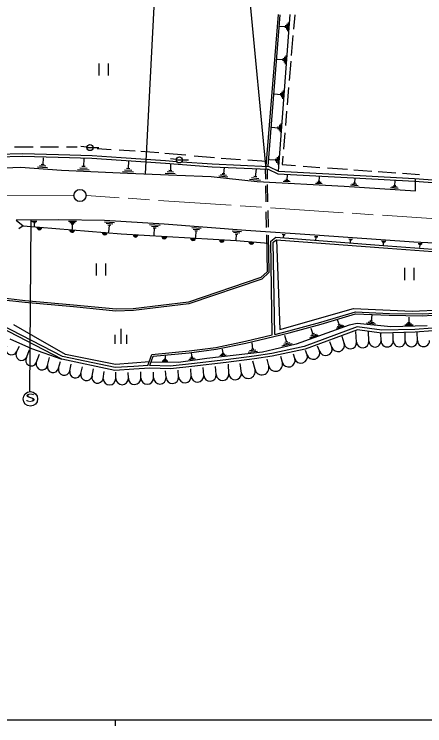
# Model space of a CAD drawing. Units: millimetres, scale not verified. Extents: x 40000 to 680000, y 20000 to 380000.
# Drawn here: x 151325 to 219056, y 204000 to 321264 of the extents above; entities that cross this region are included whole.
import ezdxf
from ezdxf.enums import TextEntityAlignment as Align

# ---------------------------------------------------------------- set-up
doc = ezdxf.new("R2010")
doc.units = ezdxf.units.MM
doc.header["$LTSCALE"] = 1000
doc.linetypes.add('CHAIN', pattern=[18.5, 12, -1.5, 3.5, -1.5])
for name, color, linetype, lineweight in [('M-BGD', 7, 'Continuous', 25), ('M-BMK', 2, 'CHAIN', 13), ('M-BMK-SRVR', 3, 'Continuous', 25), ('M-STR-STR3', 7, 'Continuous', 25), ('M-STR-STRC', 7, 'Continuous', 25), ('M-TTL-BAND', 7, 'Continuous', 25)]:
    doc.layers.add(name, color=color, linetype=linetype, lineweight=lineweight)
doc.styles.add('ＭＳ ゴシック', font='')
doc.styles.get('ＭＳ ゴシック').set_extended_font_data('MS Gothic')

msp = doc.modelspace()

# ---------------------------------------------------------------- linework, layer by layer
at = {"layer": 'M-BGD'}
for p, q in [((192897, 296211), (194925, 321194)), ((193197, 296199), (195224, 321169)), ((194939, 295419), (196830, 321192)), ((197599, 321186), (197398, 318803)), ((195050, 319295), (196060, 319225)), ((196070, 319435), (196040, 319005)), ((196300, 319675), (196240, 318745)), ((196530, 319905), (196430, 318475)), ((197308, 317744), (197030, 314442)), ((196140, 314485), (196030, 313055)), ((165330, 311162), (165330, 313162)), ((166830, 313162), (166830, 311162)), ((194650, 313875), (195660, 313805)), ((195670, 314015), (195640, 313585)), ((195910, 314255), (195840, 313325)), ((196951, 313518), (196683, 310343)), ((195490, 308495), (195430, 307595)), ((195710, 308715), (195610, 307335)), ((196586, 309190), (196343, 306320)), ((194290, 308125), (195260, 308055)), ((195270, 308265), (195240, 307845)), ((196254, 305263), (196055, 302905)), ((193820, 302635), (194830, 302565)), ((194840, 302775), (194810, 302345)), ((195080, 303015), (195010, 302075)), ((195310, 303245), (195210, 301805)), ((195954, 301709), (195728, 299040)), ((151350, 299391), (154438, 299411)), ((155674, 299418), (158624, 299404)), ((159926, 299397), (161702, 299389)), ((163310, 299355), (162320, 299485)), ((163314, 299281), (164314, 299281)), ((164310, 299295), (165310, 299305)), ((165014, 299122), (167304, 298994)), ((144955, 297688), (152667, 297853)), ((147226, 298187), (152669, 298303)), ((152667, 297853), (158597, 297681)), ((152669, 298303), (158609, 298131)), ((158609, 298131), (164162, 298002)), ((164162, 298002), (168983, 297658)), ((168635, 298919), (169429, 298875)), ((169429, 298875), (171263, 298740)), ((172221, 298669), (175163, 298453)), ((176189, 298369), (179626, 298065)), ((181019, 297942), (184369, 297645)), ((194920, 297935), (194820, 296485)), ((195630, 297878), (195512, 296480)), ((156100, 297625), (156020, 296485)), ((158597, 297681), (164140, 297552)), ((162820, 297485), (162760, 296165)), ((164140, 297552), (168951, 297209)), ((168951, 297209), (176268, 296692)), ((168983, 297658), (176300, 297141)), ((170190, 297085), (170130, 295815)), ((176268, 296692), (183980, 296132)), ((176300, 297141), (178108, 297010)), ((178070, 297315), (177080, 297455)), ((178073, 297248), (179073, 297248)), ((179000, 296945), (184005, 296582)), ((179070, 297245), (180070, 297245)), ((185448, 297558), (188652, 297333)), ((189891, 297246), (192964, 297030)), ((193420, 297315), (194440, 297245)), ((194450, 297455), (194420, 297025)), ((194690, 297695), (194620, 296755)), ((145704, 295792), (152341, 296057)), ((152341, 296057), (159120, 295564)), ((156800, 295935), (155170, 296055)), ((156530, 296205), (155470, 296275)), ((156260, 296465), (155770, 296495)), ((159120, 295564), (170000, 295072)), ((163680, 295555), (161790, 295645)), ((163360, 295855), (162140, 295915)), ((163040, 296155), (162480, 296175)), ((170710, 295515), (169530, 295575)), ((170400, 295805), (169860, 295825)), ((177120, 296625), (177080, 295485)), ((183980, 296132), (193193, 295748)), ((184005, 296582), (193303, 296194)), ((185980, 295995), (185870, 294955)), ((191240, 295755), (191100, 294485)), ((192726, 295768), (192758, 294067)), ((193027, 295755), (193058, 294089)), ((193193, 295748), (194826, 294975)), ((193303, 296194), (194939, 295419)), ((195512, 296480), (197725, 296321)), ((198979, 296231), (201767, 296030)), ((203001, 295942), (206295, 295705)), ((207363, 295628), (210314, 295416)), ((171020, 295225), (169200, 295315)), ((170000, 295072), (178147, 294744)), ((177870, 294955), (176240, 295025)), ((177600, 295215), (176540, 295265)), ((177320, 295475), (176830, 295495)), ((178147, 294744), (183833, 294526)), ((183833, 294526), (191378, 293706)), ((186560, 294425), (185080, 294595)), ((186330, 294685), (185360, 294785)), ((186090, 294935), (185640, 294975)), ((191370, 294455), (190830, 294515)), ((194826, 294975), (208345, 294238)), ((194939, 295419), (208369, 294688)), ((196330, 294805), (196290, 293995)), ((201640, 294455), (201600, 293695)), ((208369, 294688), (217365, 294214)), ((211344, 295342), (214277, 295131)), ((215368, 295053), (218161, 294852)), ((191950, 293845), (190140, 294045)), ((191660, 294155), (190490, 294285)), ((191378, 293706), (205757, 292940)), ((193074, 293179), (193127, 290333)), ((196850, 293615), (195690, 293675)), ((196660, 293805), (195900, 293845)), ((196460, 293985), (196110, 294005)), ((202130, 293335), (201040, 293395)), ((201950, 293515), (201240, 293555)), ((201760, 293685), (201440, 293705)), ((207870, 293205), (207040, 293255)), ((207650, 293405), (207270, 293435)), ((207520, 294315), (207460, 293425)), ((208345, 294238), (217336, 293765)), ((214130, 293885), (214070, 292985)), ((217336, 293765), (229599, 292818)), ((217365, 294214), (223440, 293745)), ((217512, 292175), (217514, 294203)), ((192778, 292982), (192827, 290332)), ((205757, 292940), (217512, 292175)), ((208080, 292995), (206800, 293075)), ((214690, 292565), (213400, 292645)), ((214480, 292775), (213640, 292825)), ((214260, 292975), (213880, 292995)), ((192857, 288717), (192905, 286120)), ((193154, 288916), (193205, 286145)), ((158712, 287378), (151637, 287319)), ((151637, 287319), (152781, 286365)), ((166200, 287260), (158712, 287378)), ((152781, 286365), (152084, 285907)), ((152781, 286365), (168967, 285092)), ((154250, 287135), (155080, 287145)), ((154400, 287015), (154940, 287025)), ((154540, 286895), (154790, 286895)), ((154670, 286315), (154670, 286895)), ((160290, 287155), (161610, 287135)), ((160520, 286955), (161380, 286945)), ((160740, 286745), (161140, 286745)), ((160930, 285815), (160940, 286745)), ((176046, 286671), (166200, 287260)), ((166230, 287065), (167880, 286965)), ((166510, 286805), (167580, 286735)), ((166780, 286535), (167280, 286505)), ((166960, 285365), (167030, 286525)), ((173660, 286615), (175390, 286515)), ((173950, 286345), (175070, 286275)), ((189548, 285609), (176046, 286671)), ((168967, 285092), (187955, 283948)), ((174230, 286065), (174750, 286035)), ((174420, 284835), (174490, 286055)), ((180600, 286115), (182170, 285985)), ((180860, 285865), (181880, 285775)), ((181110, 285605), (181580, 285565)), ((181260, 284485), (181350, 285585)), ((187270, 285585), (188810, 285465)), ((187520, 285335), (188530, 285255)), ((187770, 285085), (188240, 285045)), ((187920, 283985), (188010, 285065)), ((200927, 284843), (189548, 285609)), ((195530, 285005), (196040, 284975)), ((187955, 283948), (193253, 283561)), ((192928, 284912), (193041, 278814)), ((193229, 284857), (193344, 278684)), ((193658, 283891), (194504, 284502)), ((193901, 268413), (193658, 283891)), ((194061, 283689), (194619, 284092)), ((194504, 284502), (212966, 283092)), ((194619, 284092), (195148, 269312)), ((194619, 284092), (212936, 282693)), ((195620, 284925), (195950, 284905)), ((195700, 284845), (195850, 284835)), ((195750, 284485), (195780, 284845)), ((200840, 284655), (201420, 284615)), ((217259, 283723), (200927, 284843)), ((200940, 284565), (201310, 284535)), ((201030, 284465), (201200, 284455)), ((201090, 284055), (201120, 284465)), ((206530, 284265), (207130, 284215)), ((206630, 284165), (207020, 284135)), ((206730, 284065), (206910, 284055)), ((206790, 283645), (206820, 284065)), ((211910, 283895), (212650, 283845)), ((194300, 268508), (194061, 283689)), ((212040, 283775), (212510, 283745)), ((212160, 283655), (212370, 283635)), ((212230, 283135), (212270, 283645)), ((212936, 282693), (227830, 281613)), ((212966, 283092), (227858, 282012)), ((232588, 282897), (217259, 283723)), ((217940, 283485), (218610, 283455)), ((218050, 283385), (218490, 283365)), ((218160, 283275), (218370, 283265)), ((218240, 282795), (218270, 283275)), ((164890, 278182), (164890, 280182)), ((166390, 280182), (166390, 278182)), ((215751, 277450), (215751, 279450)), ((217251, 279450), (217251, 277450)), ((193041, 278814), (192014, 277878)), ((193344, 278684), (192170, 277614)), ((192014, 277878), (180051, 273814)), ((192170, 277614), (180118, 273520)), ((153082, 273746), (146920, 274444)), ((153113, 274044), (146976, 274740)), ((161085, 273025), (153082, 273746)), ((161113, 273324), (153113, 274044)), ((168119, 272653), (161113, 273324)), ((180051, 273814), (170975, 272714)), ((180118, 273520), (170996, 272414)), ((168108, 272352), (161085, 273025)), ((170996, 272414), (168108, 272352)), ((170975, 272714), (168119, 272653)), ((195148, 269312), (207287, 272742)), ((201884, 270494), (207610, 272199)), ((207287, 272742), (216952, 272346)), ((207610, 272199), (213209, 271942)), ((216952, 272346), (221965, 272577)), ((218682, 271878), (221946, 272067)), ((201967, 270206), (207647, 271897)), ((204600, 270975), (204930, 270075)), ((207647, 271897), (213200, 271642)), ((210330, 271705), (210230, 270685)), ((213200, 271642), (218689, 271578)), ((213209, 271942), (218682, 271878)), ((216410, 271365), (216440, 270425)), ((218689, 271578), (222008, 271770)), ((159316, 264851), (149156, 270093)), ((154528, 268201), (151288, 270053)), ((196627, 269061), (201884, 270494)), ((196701, 268770), (201967, 270206)), ((206566, 270021), (197865, 266889)), ((207886, 269737), (199183, 266482)), ((205700, 269925), (204420, 269465)), ((205410, 270035), (204580, 269735)), ((205120, 270145), (204730, 270005)), ((207894, 270274), (206566, 270021)), ((211954, 269171), (207886, 269737)), ((213431, 269736), (207894, 270274)), ((210910, 270185), (209460, 270325)), ((210680, 270425), (209740, 270515)), ((210450, 270665), (210010, 270705)), ((219442, 269894), (213431, 269736)), ((217120, 270035), (215770, 269995)), ((216880, 270235), (216000, 270205)), ((216640, 270425), (216230, 270415)), ((159164, 264423), (148943, 269696)), ((168914, 269432), (168914, 266932)), ((194148, 268163), (196701, 268770)), ((194300, 268508), (196627, 269061)), ((207936, 269276), (199309, 266049)), ((200250, 269505), (200600, 268555)), ((200800, 268625), (200390, 268475)), ((207802, 267216), (207669, 268982)), ((211929, 268720), (207936, 269276)), ((209841, 267402), (209751, 268962)), ((211843, 267420), (211833, 268632)), ((217460, 268863), (211929, 268720)), ((217438, 269313), (211954, 269171)), ((213845, 267439), (213835, 268652)), ((215847, 267457), (215806, 268733)), ((220303, 269525), (217438, 269313)), ((220368, 269078), (217460, 268863)), ((217849, 267476), (217781, 268795)), ((150585, 267769), (154158, 266190)), ((159766, 265201), (154528, 268201)), ((167914, 268432), (167914, 266932)), ((169914, 266932), (169914, 268432)), ((184588, 266353), (189487, 267371)), ((189487, 267371), (193901, 268413)), ((189552, 267078), (194148, 268163)), ((195940, 268385), (196220, 267225)), ((201430, 268385), (200060, 267895)), ((201120, 268505), (200230, 268185)), ((205763, 267031), (205441, 268155)), ((151709, 265603), (152211, 266566)), ((154158, 266190), (159164, 264423)), ((180167, 265781), (184588, 266353)), ((184638, 266057), (189552, 267078)), ((190510, 267135), (190640, 266055)), ((199183, 266482), (193815, 265329)), ((197865, 266889), (194132, 266003)), ((197160, 266925), (195500, 266535)), ((196810, 267105), (195740, 266855)), ((196460, 267285), (195970, 267165)), ((201685, 265770), (201359, 266576)), ((203724, 266401), (203370, 267300)), ((153341, 264695), (153849, 265953)), ((154972, 263787), (155498, 265229)), ((168036, 263565), (159766, 265201)), ((173382, 263352), (174047, 265166)), ((174047, 265166), (180167, 265781)), ((174264, 264886), (180202, 265483)), ((176210, 265065), (176210, 264395)), ((180202, 265483), (184638, 266057)), ((180520, 265455), (180620, 264705)), ((192265, 265560), (183122, 264516)), ((186280, 265075), (185240, 264955)), ((186080, 265215), (185410, 265135)), ((185880, 265355), (185570, 265315)), ((185640, 266065), (185730, 265335)), ((191460, 265675), (189910, 265495)), ((191170, 265875), (190160, 265765)), ((190870, 266075), (190400, 266025)), ((193815, 265329), (190910, 264898)), ((194132, 266003), (192265, 265560)), ((199309, 266049), (193895, 264886)), ((197607, 264510), (197388, 265260)), ((199646, 265140), (199399, 265822)), ((156810, 263354), (157157, 264697)), ((158648, 262922), (158936, 264053)), ((167951, 262576), (159164, 264423)), ((167985, 263028), (159316, 264851)), ((173618, 263996), (168036, 263565)), ((173709, 263373), (174264, 264886)), ((178408, 263883), (173907, 263913)), ((176690, 264095), (175720, 264105)), ((176520, 264245), (175890, 264255)), ((176350, 264385), (176060, 264395)), ((183122, 264516), (178408, 263883)), ((181200, 264455), (180130, 264315)), ((180990, 264595), (180300, 264505)), ((180780, 264725), (180460, 264685)), ((186221, 264323), (180584, 263632)), ((186276, 263876), (180635, 263185)), ((190910, 264898), (186221, 264323)), ((190970, 264452), (186276, 263876)), ((191057, 262706), (190713, 264093)), ((193895, 264886), (190970, 264452)), ((193312, 263293), (193035, 264435)), ((195568, 263880), (195287, 264847)), ((160487, 262489), (160746, 263571)), ((162325, 262057), (162575, 263138)), ((164163, 261624), (164395, 262817)), ((171061, 262752), (167951, 262576)), ((171034, 263201), (167985, 263028)), ((173374, 263352), (171034, 263201)), ((173716, 262923), (171061, 262752)), ((177074, 263258), (173709, 263373)), ((177091, 262807), (173716, 262923)), ((180584, 263632), (177074, 263258)), ((180635, 263185), (177091, 262807)), ((180522, 261624), (180449, 262847)), ((182592, 261748), (182480, 263018)), ((184662, 261871), (184521, 263229)), ((186732, 261995), (186692, 263591)), ((188802, 262119), (188602, 263711)), ((166001, 261192), (166174, 262394)), ((168077, 261229), (168094, 262284)), ((170154, 261266), (170135, 262224)), ((172230, 261303), (172186, 262354)), ((174306, 261340), (174307, 262284)), ((176382, 261377), (176308, 262475)), ((178452, 261501), (178378, 262626))]:
    msp.add_line(p, q, dxfattribs=at)
for centre in [(163814, 299281), (178573, 297248)]:
    msp.add_circle(centre, 500, dxfattribs=at)
for centre, radius, start, end in [((155478, 286153), 400, 175.50474, 355.50474), ((155478, 286153), 400, 175.50474, 355.50474), ((155478, 286153), 350, 175.50474, 355.50474), ((155478, 286153), 300, 175.50474, 355.50474), ((155478, 286153), 250, 175.50474, 355.50474), ((155478, 286153), 200, 175.50474, 355.50474), ((155478, 286153), 150, 175.50474, 355.50474), ((155478, 286153), 100, 175.50474, 355.50474), ((155478, 286153), 50, 175.50474, 355.50474), ((160874, 285729), 400, 175.50474, 355.50474), ((160874, 285729), 400, 175.50474, 355.50474), ((160874, 285729), 350, 175.50474, 355.50474), ((160874, 285729), 300, 175.50474, 355.50474), ((160874, 285729), 250, 175.50474, 355.50474), ((160874, 285729), 200, 175.50474, 355.50474), ((160874, 285729), 150, 175.50474, 355.50474), ((160874, 285729), 100, 175.50474, 355.50474), ((160874, 285729), 50, 175.50474, 355.50474), ((166269, 285304), 400, 175.50474, 355.50474), ((166269, 285304), 400, 175.50474, 355.50474), ((166269, 285304), 350, 175.50474, 355.50474), ((166269, 285304), 300, 175.50474, 355.50474), ((166269, 285304), 250, 175.50474, 355.50474), ((166269, 285304), 200, 175.50474, 355.50474), ((166269, 285304), 150, 175.50474, 355.50474), ((166269, 285304), 100, 175.50474, 355.50474), ((166269, 285304), 50, 175.50474, 355.50474), ((171341, 284949), 400, 176.55173, 356.55173), ((171341, 284949), 400, 176.55173, 356.55173), ((171341, 284949), 350, 176.55173, 356.55173), ((171341, 284949), 300, 176.55173, 356.55173), ((171341, 284949), 250, 176.55173, 356.55173), ((171341, 284949), 200, 176.55173, 356.55173), ((171341, 284949), 150, 176.55173, 356.55173), ((171341, 284949), 100, 176.55173, 356.55173), ((171341, 284949), 50, 176.55173, 356.55173), ((176088, 284663), 400, 176.55173, 356.55173), ((176088, 284663), 400, 176.55173, 356.55173), ((176088, 284663), 350, 176.55173, 356.55173), ((176088, 284663), 300, 176.55173, 356.55173), ((176088, 284663), 250, 176.55173, 356.55173), ((176088, 284663), 200, 176.55173, 356.55173), ((176088, 284663), 150, 176.55173, 356.55173), ((176088, 284663), 100, 176.55173, 356.55173), ((176088, 284663), 50, 176.55173, 356.55173), ((180835, 284377), 400, 176.55173, 356.55173), ((180835, 284377), 400, 176.55173, 356.55173), ((180835, 284377), 350, 176.55173, 356.55173), ((180835, 284377), 300, 176.55173, 356.55173), ((180835, 284377), 250, 176.55173, 356.55173), ((180835, 284377), 200, 176.55173, 356.55173), ((180835, 284377), 150, 176.55173, 356.55173), ((180835, 284377), 100, 176.55173, 356.55173), ((180835, 284377), 50, 176.55173, 356.55173), ((185582, 284091), 400, 176.55173, 356.55173), ((185582, 284091), 400, 176.55173, 356.55173), ((185582, 284091), 350, 176.55173, 356.55173), ((185582, 284091), 300, 176.55173, 356.55173), ((185582, 284091), 250, 176.55173, 356.55173), ((185582, 284091), 200, 176.55173, 356.55173), ((185582, 284091), 150, 176.55173, 356.55173), ((185582, 284091), 100, 176.55173, 356.55173), ((185582, 284091), 50, 176.55173, 356.55173), ((190454, 283765), 400, 175.81698, 355.81698), ((190454, 283765), 400, 175.81698, 355.81698), ((190454, 283765), 350, 175.81698, 355.81698), ((190454, 283765), 300, 175.81698, 355.81698), ((190454, 283765), 250, 175.81698, 355.81698), ((190454, 283765), 200, 175.81698, 355.81698), ((190454, 283765), 150, 175.81698, 355.81698), ((190454, 283765), 100, 175.81698, 355.81698), ((190454, 283765), 50, 175.81698, 355.81698), ((208821, 267309), 1024, 185.19443, 5.19443), ((210842, 267411), 1001, 180.5305, 0.5305), ((212844, 267429), 1001, 180.5305, 0.5305), ((214846, 267448), 1001, 180.5305, 0.5305), ((216848, 267466), 1001, 180.5305, 0.5305), ((218850, 267485), 1001, 180.5305, 0.5305), ((150894, 266058), 934, 150.89014, 330.89014), ((202704, 266085), 1067, 197.1759, 17.1759), ((204743, 266716), 1067, 197.1759, 17.1759), ((206782, 267124), 1024, 185.19443, 5.19443), ((152525, 265149), 934, 150.89014, 330.89014), ((198626, 264825), 1067, 197.1759, 17.1759), ((200665, 265455), 1067, 197.1759, 17.1759), ((154156, 264241), 934, 150.89014, 330.89014), ((194440, 263586), 1165, 194.58892, 14.58892), ((196587, 264195), 1067, 197.1759, 17.1759), ((155891, 263571), 944, 166.75948, 346.75948), ((157729, 263138), 944, 166.75948, 346.75948), ((159567, 262706), 944, 166.75948, 346.75948), ((189929, 262412), 1165, 194.58892, 14.58892), ((192185, 262999), 1165, 194.58892, 14.58892), ((161406, 262273), 944, 166.75948, 346.75948), ((163244, 261841), 944, 166.75948, 346.75948), ((165082, 261408), 944, 166.75948, 346.75948), ((177417, 261439), 1037, 183.41659, 3.41659), ((179487, 261562), 1037, 183.41659, 3.41659), ((181557, 261686), 1037, 183.41659, 3.41659), ((183627, 261810), 1037, 183.41659, 3.41659), ((185697, 261933), 1037, 183.41659, 3.41659), ((187767, 262057), 1037, 183.41659, 3.41659), ((167039, 261210), 1038, 181.02303, 1.02303), ((169115, 261247), 1038, 181.02303, 1.02303), ((171192, 261284), 1038, 181.02303, 1.02303), ((173268, 261321), 1038, 181.02303, 1.02303), ((175344, 261359), 1038, 181.02303, 1.02303)]:
    msp.add_arc(centre, radius, start, end, dxfattribs=at)
at = {"layer": 'M-BMK'}
for p, q in [((161174, 291399), (140416, 291473)), ((260947, 284859), (163236, 291387))]:
    msp.add_line(p, q, dxfattribs=at)
at = {"layer": 'M-BMK-SRVR'}
msp.add_circle((162174, 291394), 1000, dxfattribs=at)
at = {"layer": 'M-STR-STR3'}
msp.add_line((192889, 295761), (189703, 329223), dxfattribs=at)
at = {"layer": 'M-STR-STRC'}
for p, q in [((174350, 322472), (172941, 294976)), ((153909, 259065), (154110, 287340))]:
    msp.add_line(p, q, dxfattribs=at)
msp.add_circle((153993, 257868), 1200, dxfattribs=at)
at = {"layer": 'M-TTL-BAND'}
for p, q in [((40000, 205000), (579000, 205000)), ((168000, 205000), (168000, 204000))]:
    msp.add_line(p, q, dxfattribs=at)

# ---------------------------------------------------------------- texts
at = {"layer": 'M-STR-STRC', "style": 'ＭＳ ゴシック', "width": 2}
msp.add_text('S', height=1320, dxfattribs=at).set_placement((153074, 257005), align=Align.BOTTOM_LEFT)

doc.saveas('drawing.dxf')
